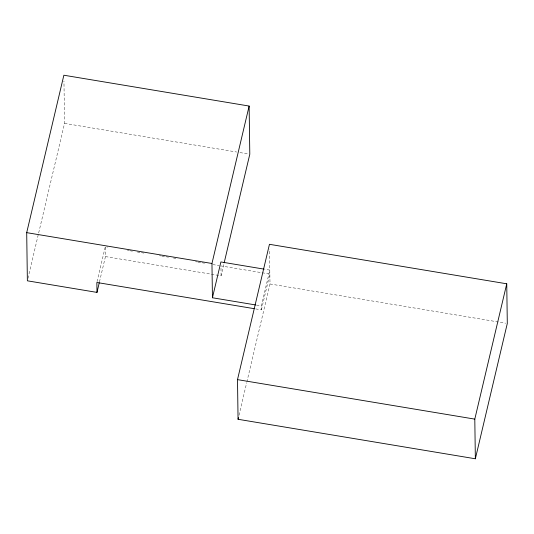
<?xml version="1.0" encoding="UTF-8"?>
<svg xmlns="http://www.w3.org/2000/svg" width="534" height="534" viewBox="0 0 534 534"><rect width="100%" height="100%" fill="white"/><g stroke="black" fill="none" stroke-linecap="round" stroke-linejoin="round"><path stroke-width="0.4" stroke-dasharray="2.67 2" d="M27.948 278.374L64.541 123.374L63.953 81.028M97.041 281.672L105.311 246.661L107.768 247.068M99.464 281.912L105.445 256.574L105.311 246.661M105.445 256.574L221.089 275.824L223.96 263.662M255.699 308.919L261.406 309.867L261.353 305.902L269.81 270.084L264.917 269.269M261.406 309.867L269.864 274.049L220.949 265.912L221.089 275.824M239.012 415.232L246.661 382.825M246.855 382.01L270.004 283.968L269.516 249.265M64.541 123.374L236.682 152.03M239.966 152.577L248.977 154.072M127.452 250.346L129.095 250.62M129.916 250.753L132.372 251.167M137.291 251.988L140.576 252.529M141.397 252.669L143.853 253.076M159.439 255.673L161.081 255.946M161.895 256.08L165.18 256.627M166.001 256.761L168.457 257.174M173.383 257.989L175.84 258.403M195.524 261.68L197.166 261.947M197.987 262.087L201.265 262.635M202.086 262.768L204.549 263.175M212.746 264.544L219.307 265.638M270.004 283.968L505.658 323.19M256.46 305.088L261.353 305.902"/><path stroke-width="0.8" d="M99.271 282.72L96.988 292.398L27.374 280.811L26.7 232.65L63.866 75.221L249.131 106.052L249.799 154.213L224.153 262.855M255.646 304.954L212.439 297.765L211.958 263.482L249.131 106.052M212.439 297.765L220.896 261.94L264.103 269.136M237.503 379.627L269.45 244.305L506.746 283.801L507.3 323.464L475.353 458.779L238.057 419.283L237.503 379.627L474.799 419.123L475.353 458.779M238.057 419.283L238.438 417.668M474.799 419.123L506.746 283.801M26.7 232.65L211.958 263.482M254.071 308.652L96.854 282.479L96.988 292.398"/></g></svg>
